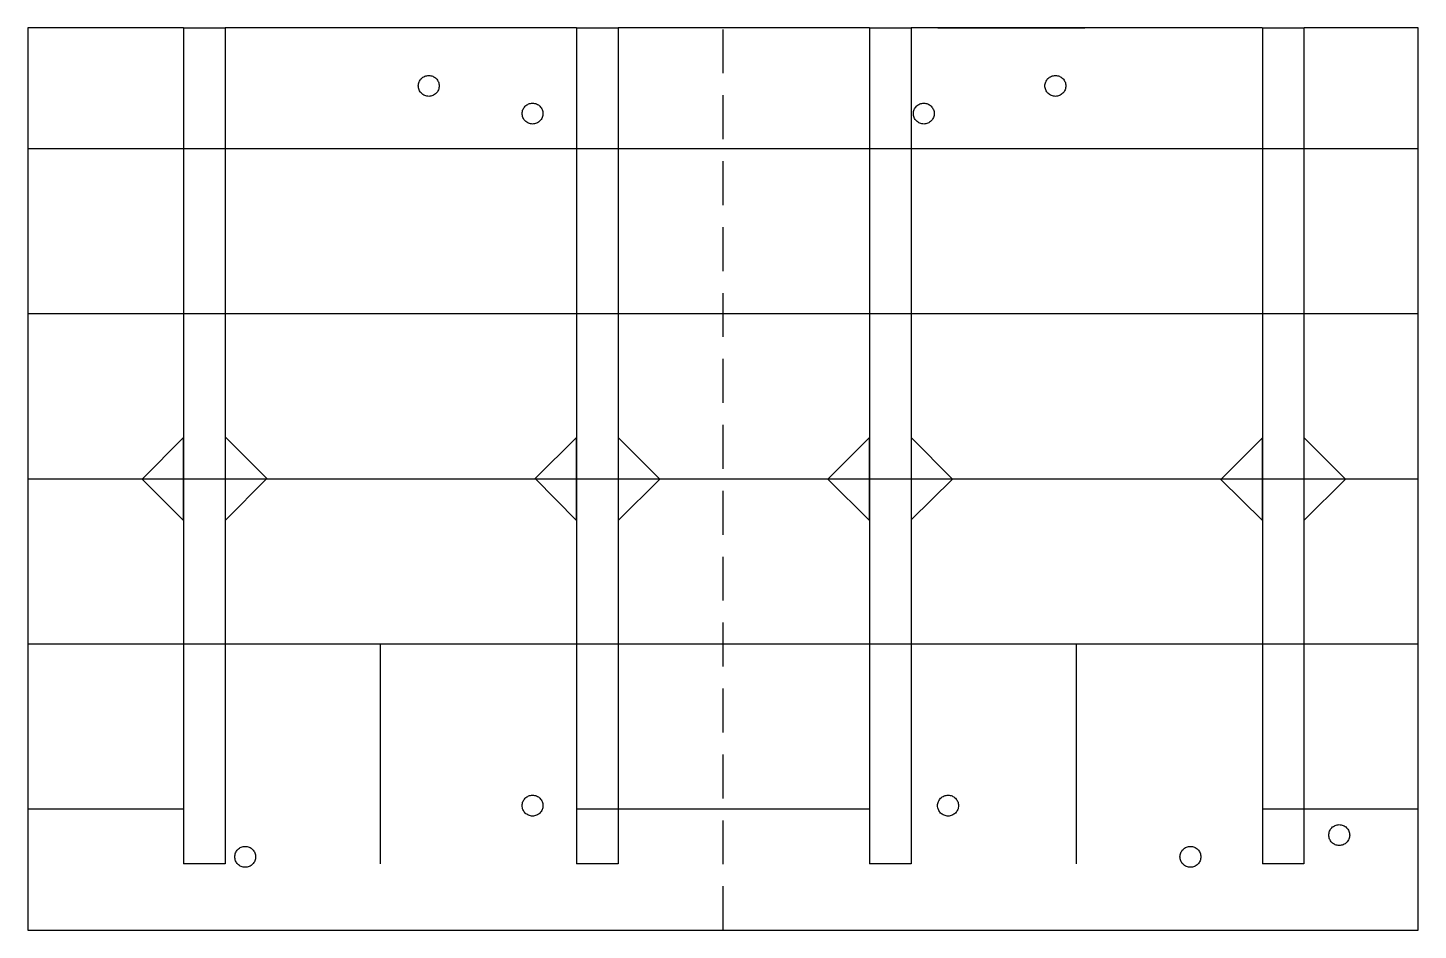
# Model space of a CAD drawing. Header units: millimetres. Extents: x 124 to 325, y 524 to 654.
import ezdxf

# ---------------------------------------------------------------- set-up
doc = ezdxf.new("R2010")
doc.units = ezdxf.units.MM
doc.linetypes.add('DASHED2', pattern=[9.525, 6.35, -3.175])

msp = doc.modelspace()

# ---------------------------------------------------------------- linework, layer by layer
at = {"color": 7, "linetype": 'Continuous', "lineweight": 25}
for p, q in [((146.58, 654.03), (124.1, 654.03)), ((124.1, 654.03), (124.1, 523.63)), ((124.1, 654.03), (124.1, 523.63)), ((146.58, 654.03), (124.1, 654.03)), ((146.6, 654.03), (146.6, 533.23)), ((146.6, 654.03), (152.6, 654.03)), ((146.6, 654.03), (152.6, 654.03)), ((152.6, 654.03), (152.6, 533.23)), ((203.33, 654.03), (152.61, 654.03)), ((203.33, 654.03), (152.61, 654.03)), ((203.35, 654.03), (203.35, 533.23)), ((203.35, 654.03), (209.35, 654.03)), ((203.35, 654.03), (209.35, 654.03)), ((209.35, 654.03), (209.35, 533.23)), ((245.63, 654.03), (209.36, 654.03)), ((245.63, 654.03), (209.36, 654.03)), ((245.65, 654.03), (245.65, 533.23)), ((245.65, 654.03), (251.65, 654.03)), ((245.65, 654.03), (251.65, 654.03)), ((251.65, 654.03), (251.65, 533.23)), ((302.38, 654.03), (251.66, 654.03)), ((302.38, 654.03), (251.66, 654.03)), ((302.4, 654.03), (302.4, 533.23)), ((302.4, 654.03), (308.4, 654.03)), ((302.4, 654.03), (308.4, 654.03)), ((308.4, 654.03), (308.4, 533.23)), ((324.9, 654.03), (308.41, 654.03)), ((324.9, 654.03), (308.41, 654.03)), ((324.9, 523.63), (324.9, 654.03)), ((324.9, 523.63), (324.9, 654.03)), ((324.9, 636.53), (124.1, 636.53)), ((324.9, 612.68), (124.1, 612.68)), ((146.6, 594.83), (140.6, 588.83)), ((146.6, 582.83), (146.6, 594.83)), ((152.6, 594.91), (152.6, 582.83)), ((158.6, 588.91), (152.6, 594.91)), ((203.35, 594.83), (197.35, 588.91)), ((203.35, 582.83), (203.35, 594.83)), ((209.35, 594.83), (209.35, 582.83)), ((215.35, 588.83), (209.35, 594.83)), ((245.65, 594.83), (239.65, 588.83)), ((245.65, 582.83), (245.65, 594.83)), ((251.65, 594.83), (251.65, 582.91)), ((257.65, 588.83), (251.65, 594.83)), ((302.4, 594.76), (296.4, 588.76)), ((302.4, 582.86), (302.4, 594.76)), ((308.4, 594.83), (308.4, 582.83)), ((314.4, 588.83), (308.4, 594.83)), ((324.9, 588.83), (124.1, 588.83)), ((140.6, 588.83), (146.6, 582.83)), ((152.6, 582.83), (158.6, 588.91)), ((197.35, 588.91), (203.35, 582.83)), ((209.35, 582.83), (215.35, 588.83)), ((239.65, 588.83), (245.65, 582.83)), ((251.65, 582.91), (257.65, 588.83)), ((296.4, 588.76), (302.4, 582.86)), ((308.4, 582.83), (314.4, 588.83)), ((324.9, 564.98), (124.1, 564.98)), ((174.97, 564.98), (174.97, 533.23)), ((275.52, 564.98), (275.52, 533.23)), ((146.6, 541.13), (124.1, 541.13)), ((245.65, 541.13), (203.35, 541.13)), ((324.9, 541.13), (302.4, 541.13)), ((152.6, 533.23), (146.6, 533.23)), ((209.35, 533.23), (203.35, 533.23)), ((251.65, 533.23), (245.65, 533.23)), ((308.4, 533.23), (302.4, 533.23)), ((124.1, 523.63), (324.9, 523.63)), ((124.1, 523.63), (324.9, 523.63))]:
    msp.add_line(p, q, dxfattribs=at)
at = {"color": 7, "linetype": 'DASHED2', "lineweight": 25}
msp.add_line((224.5, 523.63), (224.5, 654.03), dxfattribs=at)
at = {"color": 7, "linetype": 'Continuous', "lineweight": 25}
for points, knots in [([(255.5, 654.03), (255.5, 654.03), (255.52, 654.03), (255.62, 654.03), (255.79, 654.03), (256.02, 654.03), (256.32, 654.03), (256.68, 654.03), (257.1, 654.03), (257.59, 654.03), (258.14, 654.03), (258.74, 654.03), (259.41, 654.03), (260.12, 654.03), (260.89, 654.03), (261.71, 654.03), (262.58, 654.03), (263.49, 654.03), (264.44, 654.03), (265.43, 654.03), (266.46, 654.03), (267.52, 654.03), (268.61, 654.03), (269.72, 654.03), (270.86, 654.03), (272.02, 654.03), (273.18, 654.03), (274.37, 654.03), (275.55, 654.03), (276.35, 654.03), (276.75, 654.03)], [0, 0, 0, 0, 0.035711, 0.071432, 0.107137, 0.142861, 0.178566, 0.214287, 0.249999, 0.285712, 0.321432, 0.357138, 0.392861, 0.428566, 0.464287, 0.5, 0.535712, 0.571432, 0.607138, 0.642861, 0.678567, 0.714287, 0.75, 0.785712, 0.821433, 0.857138, 0.892861, 0.928567, 0.964287, 1, 1, 1, 1]), ([(180.49, 645.63), (180.49, 645.73), (180.5, 645.83), (180.54, 646.03), (180.57, 646.12), (180.64, 646.3), (180.69, 646.39), (180.8, 646.55), (180.86, 646.63), (181, 646.77), (181.08, 646.83), (181.24, 646.94), (181.33, 646.99), (181.51, 647.07), (181.61, 647.09), (181.8, 647.13), (181.9, 647.14), (182.09, 647.14), (182.19, 647.13), (182.39, 647.09), (182.48, 647.07), (182.66, 646.99), (182.75, 646.94), (182.92, 646.83), (182.99, 646.77), (183.13, 646.63), (183.2, 646.55), (183.3, 646.39), (183.35, 646.3), (183.43, 646.12), (183.46, 646.03), (183.49, 645.83), (183.5, 645.73), (183.5, 645.63)], [0, 0, 0, 0, 0.0625, 0.0625, 0.125, 0.125, 0.1875, 0.1875, 0.25, 0.25, 0.3125, 0.3125, 0.375, 0.375, 0.4375, 0.4375, 0.5, 0.5, 0.5625, 0.5625, 0.625, 0.625, 0.6875, 0.6875, 0.75, 0.75, 0.8125, 0.8125, 0.875, 0.875, 0.9375, 0.9375, 1, 1, 1, 1]), ([(270.99, 645.63), (270.99, 645.73), (271, 645.83), (271.04, 646.03), (271.07, 646.12), (271.14, 646.3), (271.19, 646.39), (271.3, 646.55), (271.36, 646.63), (271.5, 646.77), (271.58, 646.83), (271.74, 646.94), (271.83, 646.99), (272.01, 647.07), (272.11, 647.09), (272.3, 647.13), (272.4, 647.14), (272.59, 647.14), (272.69, 647.13), (272.89, 647.09), (272.98, 647.07), (273.16, 646.99), (273.25, 646.94), (273.42, 646.83), (273.49, 646.77), (273.63, 646.63), (273.7, 646.55), (273.8, 646.39), (273.85, 646.3), (273.93, 646.12), (273.96, 646.03), (273.99, 645.83), (274, 645.73), (274, 645.63)], [0, 0, 0, 0, 0.0625, 0.0625, 0.125, 0.125, 0.1875, 0.1875, 0.25, 0.25, 0.3125, 0.3125, 0.375, 0.375, 0.4375, 0.4375, 0.5, 0.5, 0.5625, 0.5625, 0.625, 0.625, 0.6875, 0.6875, 0.75, 0.75, 0.8125, 0.8125, 0.875, 0.875, 0.9375, 0.9375, 1, 1, 1, 1]), ([(183.5, 645.63), (183.5, 645.54), (183.49, 645.44), (183.46, 645.24), (183.43, 645.15), (183.35, 644.97), (183.3, 644.88), (183.2, 644.71), (183.13, 644.64), (182.99, 644.5), (182.92, 644.44), (182.75, 644.33), (182.66, 644.28), (182.48, 644.2), (182.39, 644.17), (182.19, 644.14), (182.09, 644.13), (181.9, 644.13), (181.8, 644.14), (181.61, 644.17), (181.51, 644.2), (181.33, 644.28), (181.24, 644.33), (181.08, 644.44), (181, 644.5), (180.86, 644.64), (180.8, 644.71), (180.69, 644.88), (180.64, 644.97), (180.57, 645.15), (180.54, 645.24), (180.5, 645.44), (180.49, 645.54), (180.49, 645.63)], [0, 0, 0, 0, 0.0625, 0.0625, 0.125, 0.125, 0.1875, 0.1875, 0.25, 0.25, 0.3125, 0.3125, 0.375, 0.375, 0.4375, 0.4375, 0.5, 0.5, 0.5625, 0.5625, 0.625, 0.625, 0.6875, 0.6875, 0.75, 0.75, 0.8125, 0.8125, 0.875, 0.875, 0.9375, 0.9375, 1, 1, 1, 1]), ([(274, 645.63), (274, 645.54), (273.99, 645.44), (273.96, 645.24), (273.93, 645.15), (273.85, 644.97), (273.8, 644.88), (273.7, 644.71), (273.63, 644.64), (273.49, 644.5), (273.42, 644.44), (273.25, 644.33), (273.16, 644.28), (272.98, 644.2), (272.89, 644.17), (272.69, 644.14), (272.59, 644.13), (272.4, 644.13), (272.3, 644.14), (272.11, 644.17), (272.01, 644.2), (271.83, 644.28), (271.74, 644.33), (271.58, 644.44), (271.5, 644.5), (271.36, 644.64), (271.3, 644.71), (271.19, 644.88), (271.14, 644.97), (271.07, 645.15), (271.04, 645.24), (271, 645.44), (270.99, 645.54), (270.99, 645.63)], [0, 0, 0, 0, 0.0625, 0.0625, 0.125, 0.125, 0.1875, 0.1875, 0.25, 0.25, 0.3125, 0.3125, 0.375, 0.375, 0.4375, 0.4375, 0.5, 0.5, 0.5625, 0.5625, 0.625, 0.625, 0.6875, 0.6875, 0.75, 0.75, 0.8125, 0.8125, 0.875, 0.875, 0.9375, 0.9375, 1, 1, 1, 1]), ([(195.49, 641.63), (195.49, 641.73), (195.5, 641.83), (195.54, 642.03), (195.57, 642.12), (195.64, 642.3), (195.69, 642.39), (195.8, 642.55), (195.86, 642.63), (196, 642.77), (196.08, 642.83), (196.24, 642.94), (196.33, 642.99), (196.51, 643.07), (196.61, 643.09), (196.8, 643.13), (196.9, 643.14), (197.09, 643.14), (197.19, 643.13), (197.39, 643.09), (197.48, 643.07), (197.66, 642.99), (197.75, 642.94), (197.92, 642.83), (197.99, 642.77), (198.13, 642.63), (198.2, 642.55), (198.3, 642.39), (198.35, 642.3), (198.43, 642.12), (198.46, 642.03), (198.49, 641.83), (198.5, 641.73), (198.5, 641.63)], [0, 0, 0, 0, 0.0625, 0.0625, 0.125, 0.125, 0.1875, 0.1875, 0.25, 0.25, 0.3125, 0.3125, 0.375, 0.375, 0.4375, 0.4375, 0.5, 0.5, 0.5625, 0.5625, 0.625, 0.625, 0.6875, 0.6875, 0.75, 0.75, 0.8125, 0.8125, 0.875, 0.875, 0.9375, 0.9375, 1, 1, 1, 1]), ([(251.99, 641.63), (251.99, 641.73), (252, 641.83), (252.04, 642.03), (252.07, 642.12), (252.14, 642.3), (252.19, 642.39), (252.3, 642.55), (252.36, 642.63), (252.5, 642.77), (252.58, 642.83), (252.74, 642.94), (252.83, 642.99), (253.01, 643.07), (253.11, 643.09), (253.3, 643.13), (253.4, 643.14), (253.59, 643.14), (253.69, 643.13), (253.89, 643.09), (253.98, 643.07), (254.16, 642.99), (254.25, 642.94), (254.42, 642.83), (254.49, 642.77), (254.63, 642.63), (254.7, 642.55), (254.8, 642.39), (254.85, 642.3), (254.93, 642.12), (254.96, 642.03), (254.99, 641.83), (255, 641.73), (255, 641.63)], [0, 0, 0, 0, 0.0625, 0.0625, 0.125, 0.125, 0.1875, 0.1875, 0.25, 0.25, 0.3125, 0.3125, 0.375, 0.375, 0.4375, 0.4375, 0.5, 0.5, 0.5625, 0.5625, 0.625, 0.625, 0.6875, 0.6875, 0.75, 0.75, 0.8125, 0.8125, 0.875, 0.875, 0.9375, 0.9375, 1, 1, 1, 1]), ([(198.5, 641.63), (198.5, 641.54), (198.49, 641.44), (198.46, 641.24), (198.43, 641.15), (198.35, 640.97), (198.3, 640.88), (198.2, 640.71), (198.13, 640.64), (197.99, 640.5), (197.92, 640.44), (197.75, 640.33), (197.66, 640.28), (197.48, 640.2), (197.39, 640.17), (197.19, 640.14), (197.09, 640.13), (196.9, 640.13), (196.8, 640.14), (196.61, 640.17), (196.51, 640.2), (196.33, 640.28), (196.24, 640.33), (196.08, 640.44), (196, 640.5), (195.86, 640.64), (195.8, 640.71), (195.69, 640.88), (195.64, 640.97), (195.57, 641.15), (195.54, 641.24), (195.5, 641.44), (195.49, 641.54), (195.49, 641.63)], [0, 0, 0, 0, 0.0625, 0.0625, 0.125, 0.125, 0.1875, 0.1875, 0.25, 0.25, 0.3125, 0.3125, 0.375, 0.375, 0.4375, 0.4375, 0.5, 0.5, 0.5625, 0.5625, 0.625, 0.625, 0.6875, 0.6875, 0.75, 0.75, 0.8125, 0.8125, 0.875, 0.875, 0.9375, 0.9375, 1, 1, 1, 1]), ([(255, 641.63), (255, 641.54), (254.99, 641.44), (254.96, 641.24), (254.93, 641.15), (254.85, 640.97), (254.8, 640.88), (254.7, 640.71), (254.63, 640.64), (254.49, 640.5), (254.42, 640.44), (254.25, 640.33), (254.16, 640.28), (253.98, 640.2), (253.89, 640.17), (253.69, 640.14), (253.59, 640.13), (253.4, 640.13), (253.3, 640.14), (253.11, 640.17), (253.01, 640.2), (252.83, 640.28), (252.74, 640.33), (252.58, 640.44), (252.5, 640.5), (252.36, 640.64), (252.3, 640.71), (252.19, 640.88), (252.14, 640.97), (252.07, 641.15), (252.04, 641.24), (252, 641.44), (251.99, 641.54), (251.99, 641.63)], [0, 0, 0, 0, 0.0625, 0.0625, 0.125, 0.125, 0.1875, 0.1875, 0.25, 0.25, 0.3125, 0.3125, 0.375, 0.375, 0.4375, 0.4375, 0.5, 0.5, 0.5625, 0.5625, 0.625, 0.625, 0.6875, 0.6875, 0.75, 0.75, 0.8125, 0.8125, 0.875, 0.875, 0.9375, 0.9375, 1, 1, 1, 1]), ([(195.49, 541.63), (195.49, 541.73), (195.5, 541.83), (195.54, 542.03), (195.57, 542.12), (195.64, 542.3), (195.69, 542.39), (195.8, 542.55), (195.86, 542.63), (196, 542.77), (196.08, 542.83), (196.24, 542.94), (196.33, 542.99), (196.51, 543.07), (196.61, 543.09), (196.8, 543.13), (196.9, 543.14), (197.09, 543.14), (197.19, 543.13), (197.39, 543.09), (197.48, 543.07), (197.66, 542.99), (197.75, 542.94), (197.92, 542.83), (197.99, 542.77), (198.13, 542.63), (198.2, 542.55), (198.3, 542.39), (198.35, 542.3), (198.43, 542.12), (198.46, 542.03), (198.49, 541.83), (198.5, 541.73), (198.5, 541.63)], [0, 0, 0, 0, 0.0625, 0.0625, 0.125, 0.125, 0.1875, 0.1875, 0.25, 0.25, 0.3125, 0.3125, 0.375, 0.375, 0.4375, 0.4375, 0.5, 0.5, 0.5625, 0.5625, 0.625, 0.625, 0.6875, 0.6875, 0.75, 0.75, 0.8125, 0.8125, 0.875, 0.875, 0.9375, 0.9375, 1, 1, 1, 1]), ([(255.49, 541.63), (255.49, 541.73), (255.5, 541.83), (255.54, 542.03), (255.57, 542.12), (255.64, 542.3), (255.69, 542.39), (255.8, 542.55), (255.86, 542.63), (256, 542.77), (256.08, 542.83), (256.24, 542.94), (256.33, 542.99), (256.51, 543.07), (256.61, 543.09), (256.8, 543.13), (256.9, 543.14), (257.09, 543.14), (257.19, 543.13), (257.39, 543.09), (257.48, 543.07), (257.66, 542.99), (257.75, 542.94), (257.92, 542.83), (257.99, 542.77), (258.13, 542.63), (258.2, 542.55), (258.3, 542.39), (258.35, 542.3), (258.43, 542.12), (258.46, 542.03), (258.49, 541.83), (258.5, 541.73), (258.5, 541.63)], [0, 0, 0, 0, 0.0625, 0.0625, 0.125, 0.125, 0.1875, 0.1875, 0.25, 0.25, 0.3125, 0.3125, 0.375, 0.375, 0.4375, 0.4375, 0.5, 0.5, 0.5625, 0.5625, 0.625, 0.625, 0.6875, 0.6875, 0.75, 0.75, 0.8125, 0.8125, 0.875, 0.875, 0.9375, 0.9375, 1, 1, 1, 1]), ([(198.5, 541.63), (198.5, 541.54), (198.49, 541.44), (198.46, 541.24), (198.43, 541.15), (198.35, 540.97), (198.3, 540.88), (198.2, 540.71), (198.13, 540.64), (197.99, 540.5), (197.92, 540.44), (197.75, 540.33), (197.66, 540.28), (197.48, 540.2), (197.39, 540.17), (197.19, 540.14), (197.09, 540.13), (196.9, 540.13), (196.8, 540.14), (196.61, 540.17), (196.51, 540.2), (196.33, 540.28), (196.24, 540.33), (196.08, 540.44), (196, 540.5), (195.86, 540.64), (195.8, 540.71), (195.69, 540.88), (195.64, 540.97), (195.57, 541.15), (195.54, 541.24), (195.5, 541.44), (195.49, 541.54), (195.49, 541.63)], [0, 0, 0, 0, 0.0625, 0.0625, 0.125, 0.125, 0.1875, 0.1875, 0.25, 0.25, 0.3125, 0.3125, 0.375, 0.375, 0.4375, 0.4375, 0.5, 0.5, 0.5625, 0.5625, 0.625, 0.625, 0.6875, 0.6875, 0.75, 0.75, 0.8125, 0.8125, 0.875, 0.875, 0.9375, 0.9375, 1, 1, 1, 1]), ([(258.5, 541.63), (258.5, 541.54), (258.49, 541.44), (258.46, 541.24), (258.43, 541.15), (258.35, 540.97), (258.3, 540.88), (258.2, 540.71), (258.13, 540.64), (257.99, 540.5), (257.92, 540.44), (257.75, 540.33), (257.66, 540.28), (257.48, 540.2), (257.39, 540.17), (257.19, 540.14), (257.09, 540.13), (256.9, 540.13), (256.8, 540.14), (256.61, 540.17), (256.51, 540.2), (256.33, 540.28), (256.24, 540.33), (256.08, 540.44), (256, 540.5), (255.86, 540.64), (255.8, 540.71), (255.69, 540.88), (255.64, 540.97), (255.57, 541.15), (255.54, 541.24), (255.5, 541.44), (255.49, 541.54), (255.49, 541.63)], [0, 0, 0, 0, 0.0625, 0.0625, 0.125, 0.125, 0.1875, 0.1875, 0.25, 0.25, 0.3125, 0.3125, 0.375, 0.375, 0.4375, 0.4375, 0.5, 0.5, 0.5625, 0.5625, 0.625, 0.625, 0.6875, 0.6875, 0.75, 0.75, 0.8125, 0.8125, 0.875, 0.875, 0.9375, 0.9375, 1, 1, 1, 1]), ([(311.99, 537.38), (311.99, 537.48), (312, 537.58), (312.04, 537.78), (312.07, 537.87), (312.14, 538.05), (312.19, 538.14), (312.3, 538.3), (312.36, 538.38), (312.5, 538.52), (312.58, 538.58), (312.74, 538.69), (312.83, 538.74), (313.01, 538.82), (313.11, 538.84), (313.3, 538.88), (313.4, 538.89), (313.59, 538.89), (313.69, 538.88), (313.89, 538.84), (313.98, 538.82), (314.16, 538.74), (314.25, 538.69), (314.42, 538.58), (314.49, 538.52), (314.63, 538.38), (314.7, 538.3), (314.8, 538.14), (314.85, 538.05), (314.93, 537.87), (314.96, 537.78), (314.99, 537.58), (315, 537.48), (315, 537.38)], [0, 0, 0, 0, 0.0625, 0.0625, 0.125, 0.125, 0.1875, 0.1875, 0.25, 0.25, 0.3125, 0.3125, 0.375, 0.375, 0.4375, 0.4375, 0.5, 0.5, 0.5625, 0.5625, 0.625, 0.625, 0.6875, 0.6875, 0.75, 0.75, 0.8125, 0.8125, 0.875, 0.875, 0.9375, 0.9375, 1, 1, 1, 1]), ([(315, 537.38), (315, 537.29), (314.99, 537.19), (314.96, 536.99), (314.93, 536.9), (314.85, 536.72), (314.8, 536.63), (314.7, 536.46), (314.63, 536.39), (314.49, 536.25), (314.42, 536.19), (314.25, 536.08), (314.16, 536.03), (313.98, 535.95), (313.89, 535.92), (313.69, 535.89), (313.59, 535.88), (313.4, 535.88), (313.3, 535.89), (313.11, 535.92), (313.01, 535.95), (312.83, 536.03), (312.74, 536.08), (312.58, 536.19), (312.5, 536.25), (312.36, 536.39), (312.3, 536.46), (312.19, 536.63), (312.14, 536.72), (312.07, 536.9), (312.04, 536.99), (312, 537.19), (311.99, 537.29), (311.99, 537.38)], [0, 0, 0, 0, 0.0625, 0.0625, 0.125, 0.125, 0.1875, 0.1875, 0.25, 0.25, 0.3125, 0.3125, 0.375, 0.375, 0.4375, 0.4375, 0.5, 0.5, 0.5625, 0.5625, 0.625, 0.625, 0.6875, 0.6875, 0.75, 0.75, 0.8125, 0.8125, 0.875, 0.875, 0.9375, 0.9375, 1, 1, 1, 1]), ([(153.99, 534.23), (153.99, 534.33), (154, 534.43), (154.04, 534.63), (154.07, 534.72), (154.14, 534.9), (154.19, 534.99), (154.3, 535.15), (154.36, 535.23), (154.5, 535.37), (154.58, 535.43), (154.74, 535.54), (154.83, 535.59), (155.01, 535.67), (155.11, 535.69), (155.3, 535.73), (155.4, 535.74), (155.59, 535.74), (155.69, 535.73), (155.89, 535.69), (155.98, 535.67), (156.16, 535.59), (156.25, 535.54), (156.42, 535.43), (156.49, 535.37), (156.63, 535.23), (156.7, 535.15), (156.8, 534.99), (156.85, 534.9), (156.93, 534.72), (156.96, 534.63), (156.99, 534.43), (157, 534.33), (157, 534.23)], [0, 0, 0, 0, 0.0625, 0.0625, 0.125, 0.125, 0.1875, 0.1875, 0.25, 0.25, 0.3125, 0.3125, 0.375, 0.375, 0.4375, 0.4375, 0.5, 0.5, 0.5625, 0.5625, 0.625, 0.625, 0.6875, 0.6875, 0.75, 0.75, 0.8125, 0.8125, 0.875, 0.875, 0.9375, 0.9375, 1, 1, 1, 1]), ([(157, 534.23), (157, 534.14), (156.99, 534.04), (156.96, 533.84), (156.93, 533.75), (156.85, 533.57), (156.8, 533.48), (156.7, 533.31), (156.63, 533.24), (156.49, 533.1), (156.42, 533.04), (156.25, 532.93), (156.16, 532.88), (155.98, 532.8), (155.89, 532.77), (155.69, 532.74), (155.59, 532.73), (155.4, 532.73), (155.3, 532.74), (155.11, 532.77), (155.01, 532.8), (154.83, 532.88), (154.74, 532.93), (154.58, 533.04), (154.5, 533.1), (154.36, 533.24), (154.3, 533.31), (154.19, 533.48), (154.14, 533.57), (154.07, 533.75), (154.04, 533.84), (154, 534.04), (153.99, 534.14), (153.99, 534.23)], [0, 0, 0, 0, 0.0625, 0.0625, 0.125, 0.125, 0.1875, 0.1875, 0.25, 0.25, 0.3125, 0.3125, 0.375, 0.375, 0.4375, 0.4375, 0.5, 0.5, 0.5625, 0.5625, 0.625, 0.625, 0.6875, 0.6875, 0.75, 0.75, 0.8125, 0.8125, 0.875, 0.875, 0.9375, 0.9375, 1, 1, 1, 1]), ([(290.49, 534.23), (290.49, 534.33), (290.5, 534.43), (290.54, 534.63), (290.57, 534.72), (290.64, 534.9), (290.69, 534.99), (290.8, 535.15), (290.86, 535.23), (291, 535.37), (291.08, 535.43), (291.24, 535.54), (291.33, 535.59), (291.51, 535.67), (291.61, 535.69), (291.8, 535.73), (291.9, 535.74), (292.09, 535.74), (292.19, 535.73), (292.39, 535.69), (292.48, 535.67), (292.66, 535.59), (292.75, 535.54), (292.92, 535.43), (292.99, 535.37), (293.13, 535.23), (293.2, 535.15), (293.3, 534.99), (293.35, 534.9), (293.43, 534.72), (293.46, 534.63), (293.49, 534.43), (293.5, 534.33), (293.5, 534.23)], [0, 0, 0, 0, 0.0625, 0.0625, 0.125, 0.125, 0.1875, 0.1875, 0.25, 0.25, 0.3125, 0.3125, 0.375, 0.375, 0.4375, 0.4375, 0.5, 0.5, 0.5625, 0.5625, 0.625, 0.625, 0.6875, 0.6875, 0.75, 0.75, 0.8125, 0.8125, 0.875, 0.875, 0.9375, 0.9375, 1, 1, 1, 1]), ([(293.5, 534.23), (293.5, 534.14), (293.49, 534.04), (293.46, 533.84), (293.43, 533.75), (293.35, 533.57), (293.3, 533.48), (293.2, 533.31), (293.13, 533.24), (292.99, 533.1), (292.92, 533.04), (292.75, 532.93), (292.66, 532.88), (292.48, 532.8), (292.39, 532.77), (292.19, 532.74), (292.09, 532.73), (291.9, 532.73), (291.8, 532.74), (291.61, 532.77), (291.51, 532.8), (291.33, 532.88), (291.24, 532.93), (291.08, 533.04), (291, 533.1), (290.86, 533.24), (290.8, 533.31), (290.69, 533.48), (290.64, 533.57), (290.57, 533.75), (290.54, 533.84), (290.5, 534.04), (290.49, 534.14), (290.49, 534.23)], [0, 0, 0, 0, 0.0625, 0.0625, 0.125, 0.125, 0.1875, 0.1875, 0.25, 0.25, 0.3125, 0.3125, 0.375, 0.375, 0.4375, 0.4375, 0.5, 0.5, 0.5625, 0.5625, 0.625, 0.625, 0.6875, 0.6875, 0.75, 0.75, 0.8125, 0.8125, 0.875, 0.875, 0.9375, 0.9375, 1, 1, 1, 1])]:
    msp.add_open_spline(points, degree=3, knots=knots, dxfattribs=at)

doc.saveas('drawing.dxf')
